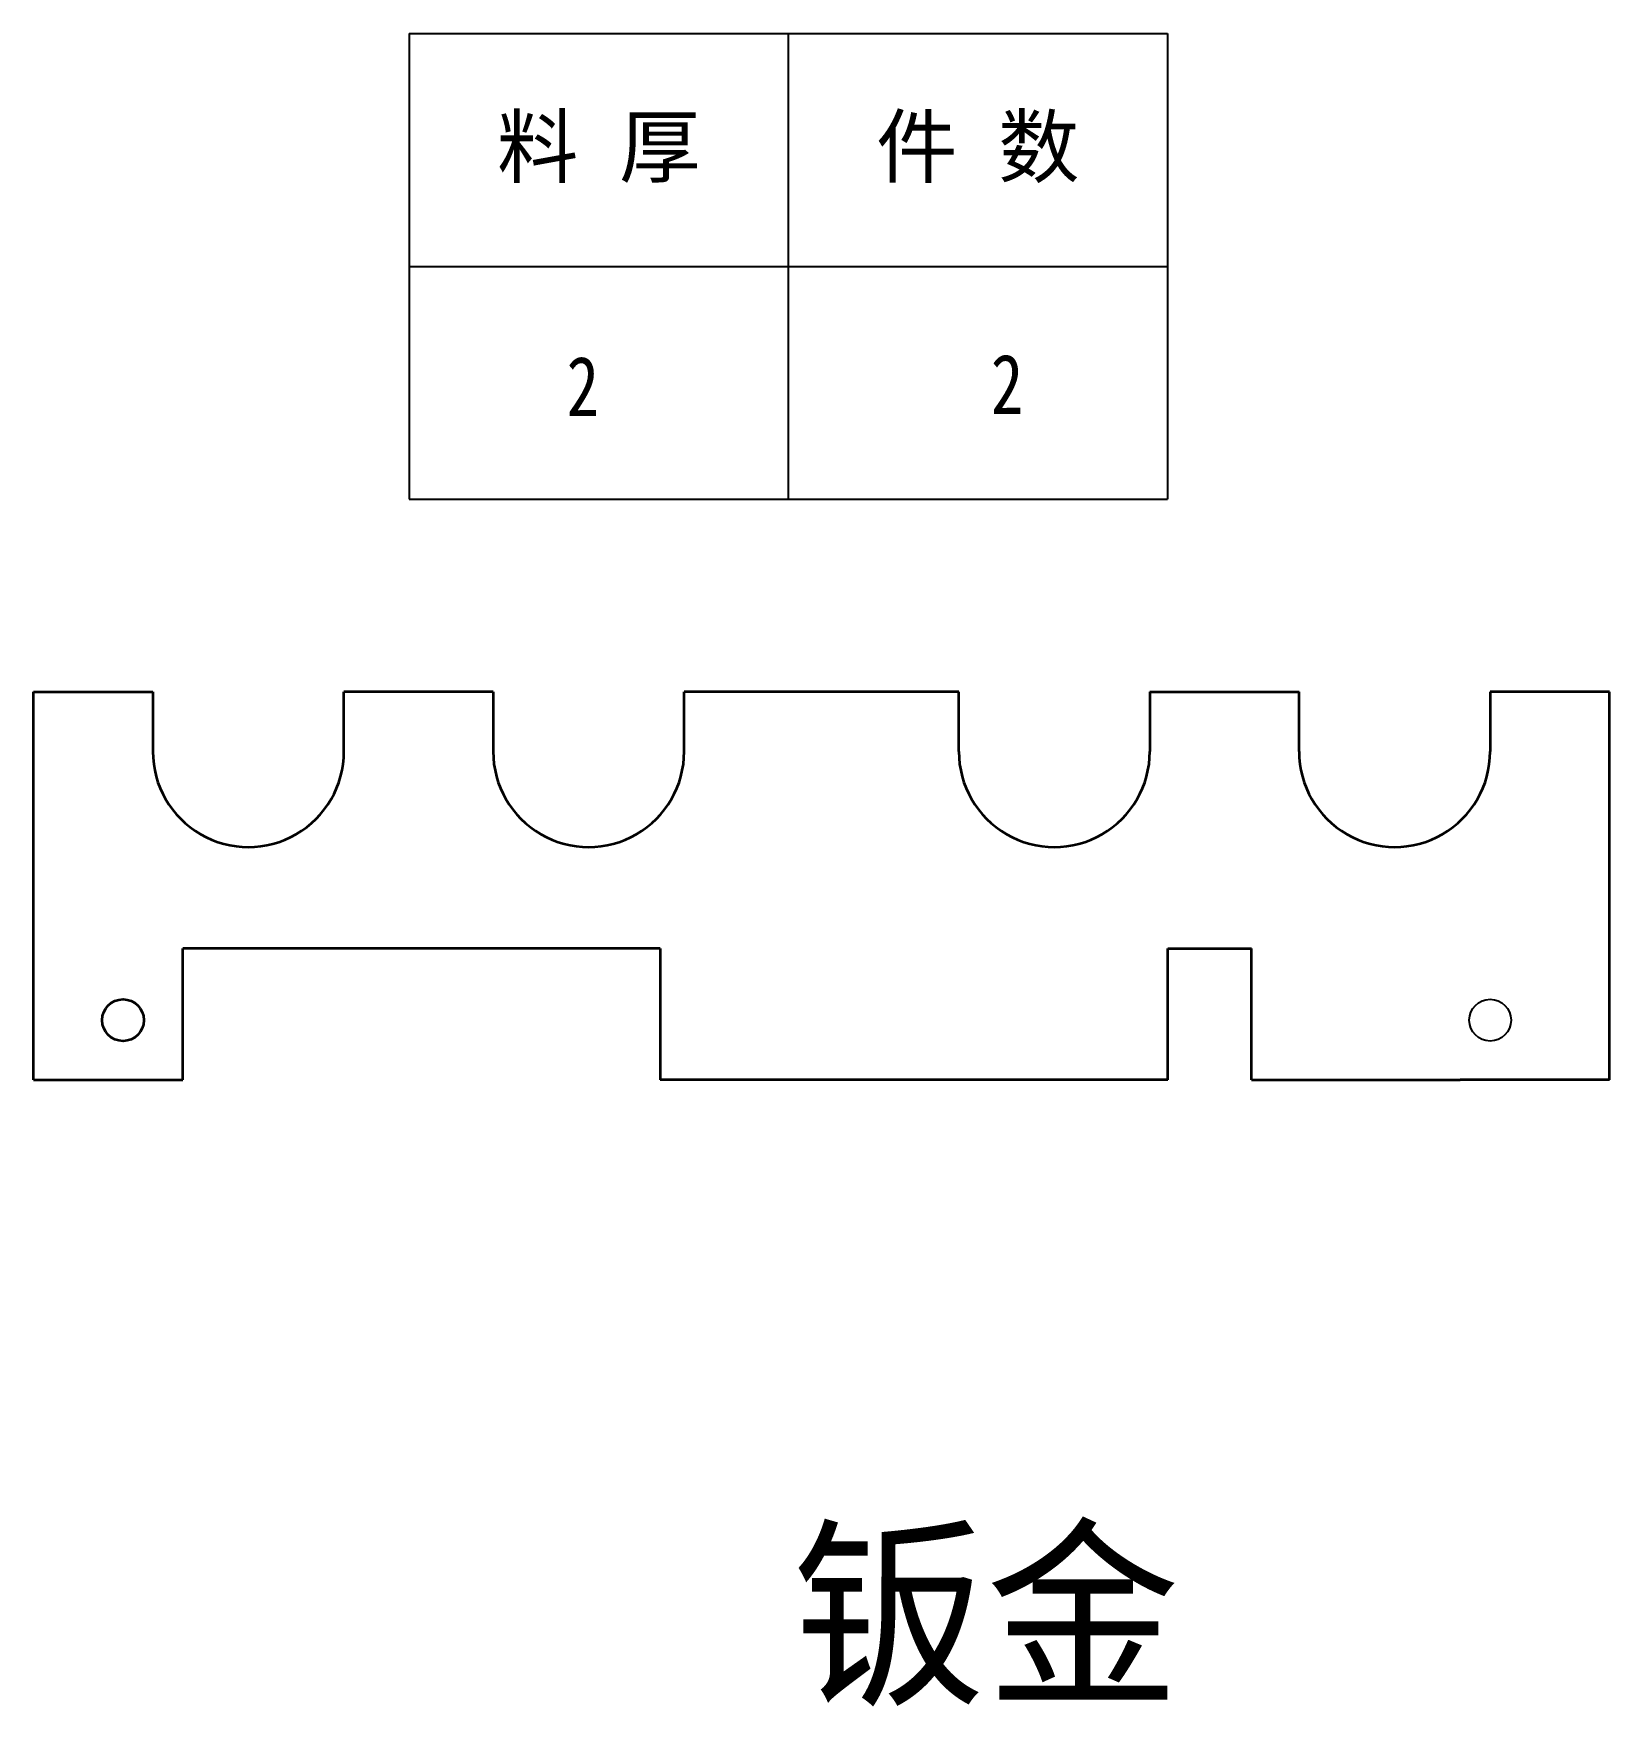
# Model space of a CAD drawing. Header units: millimetres. Extents: x -15766 to 80009, y -9701 to 15159.
# Drawn here: x 2695.4 to 2959.4, y 13576.3 to 13856.5 of the extents above; entities that cross this region are included whole.
import ezdxf
from ezdxf.enums import TextEntityAlignment as Align

# ---------------------------------------------------------------- set-up
doc = ezdxf.new("R2010")
doc.units = ezdxf.units.MM
doc.layers.add('07', color=7, linetype='Continuous')
doc.layers.add('AM_VIS', color=7, linetype='Continuous', lineweight=18)
doc.layers.add('word_dim', color=9, linetype='Continuous', lineweight=18)
doc.styles.add('DIM', font='', dxfattribs={"width": 0.8})
doc.styles.get('DIM').set_extended_font_data('NSimSun')

# ---------------------------------------------------------------- blocks, each defined once
blk = doc.blocks.new('*T2185')
at = {"color": 0, "linetype": 'ByBlock', "lineweight": -2, "transparency": 16777216}
for p, q in [((0, 0), (127, 0)), ((0, 0), (0, -78)), ((63.5, 0), (63.5, -78)), ((127, 0), (127, -78)), ((0, -39), (127, -39)), ((0, -78), (127, -78))]:
    blk.add_line(p, q, dxfattribs=at)
at = {"color": 0, "transparency": 16777216, "char_height": 10, "width": 60.5, "attachment_point": 5}
for s, insert in [('{\\fSimSun|b0|i0|c134|p2;料 厚}', (31.75, -19.5)), ('{\\fSimSun|b0|i0|c134|p2;件 数}', (95.25, -19.5))]:
    blk.add_mtext(s, dxfattribs=dict(at, insert=insert))
blk = doc.blocks.new('拆图参数')
blk.add_blockref('*T2185', (-63.5, 78))
at = {"style": 'DIM', "width": 0.8}
blk.add_attdef('6', text='', height=10, dxfattribs=at).set_placement((-37.13, 18.91), align=Align.MIDDLE_LEFT)
blk.add_attdef('1', text='', height=10, dxfattribs=at).set_placement((36.65, 19.27), align=Align.MIDDLE_CENTER)

msp = doc.modelspace()

# ---------------------------------------------------------------- linework, layer by layer
at = {"layer": '07'}
msp.add_circle((2939.40326, 13691.20271), 3.5, dxfattribs=at)
at = {"layer": 'AM_VIS', "lineweight": 35}
for p, q in [((2695.40326, 13681.20271), (2695.40326, 13746.20271)), ((2695.40326, 13746.20271), (2715.40326, 13746.20271)), ((2715.40326, 13746.20271), (2715.40326, 13736.20271)), ((2747.40326, 13736.20271), (2747.40326, 13746.20271)), ((2772.40326, 13746.20271), (2747.40326, 13746.20271)), ((2772.40326, 13746.20271), (2772.40326, 13736.20271)), ((2850.40326, 13746.20271), (2804.40326, 13746.20271)), ((2804.40326, 13736.20271), (2804.40326, 13746.20271)), ((2850.40326, 13736.20271), (2850.40326, 13746.20271)), ((2882.40326, 13746.20271), (2882.40326, 13736.20271)), ((2882.40326, 13746.20271), (2907.40326, 13746.20271)), ((2907.40326, 13736.20271), (2907.40326, 13746.20271)), ((2939.40326, 13746.20271), (2939.40326, 13736.20271)), ((2959.40326, 13746.20271), (2939.40326, 13746.20271)), ((2959.40326, 13681.20271), (2959.40326, 13746.20271)), ((2720.40326, 13681.20271), (2720.40326, 13703.20271)), ((2800.40326, 13703.20271), (2720.40326, 13703.20271)), ((2800.40326, 13703.20271), (2800.40326, 13681.20271)), ((2885.40326, 13681.20271), (2885.40326, 13703.20271)), ((2885.40326, 13703.20271), (2899.40326, 13703.20271)), ((2899.40326, 13681.20271), (2899.40326, 13703.20271)), ((2695.40326, 13681.20271), (2720.40326, 13681.20271)), ((2885.40326, 13681.20271), (2800.40326, 13681.20271)), ((2899.40326, 13681.20271), (2934.40326, 13681.20271)), ((2959.40326, 13681.20271), (2934.40326, 13681.20271))]:
    msp.add_line(p, q, dxfattribs=at)
msp.add_circle((2710.40326, 13691.20271), 3.5, dxfattribs=at)
for centre, start, end in [((2731.40326, 13736.20271), 179.999997, 0.000003), ((2788.40326, 13736.20271), 179.999995, 0), ((2866.40326, 13736.20271), 179.999995, 0), ((2923.40326, 13736.20271), 179.999997, 0.000003)]:
    msp.add_arc(centre, 16, start, end, dxfattribs=at)

# ---------------------------------------------------------------- block references
at = {"layer": '07'}
msp.add_blockref('拆图参数', (2821.8324, 13778.45156), dxfattribs=at).add_auto_attribs({'1': '2', '6': '2'})

# ---------------------------------------------------------------- texts
at = {"layer": 'word_dim', "color": 3, "insert": (2822.45837, 13604.15481), "char_height": 25, "width": 116.6634772, "attachment_point": 1}
msp.add_mtext('钣金', dxfattribs=at)

doc.saveas('drawing.dxf')
